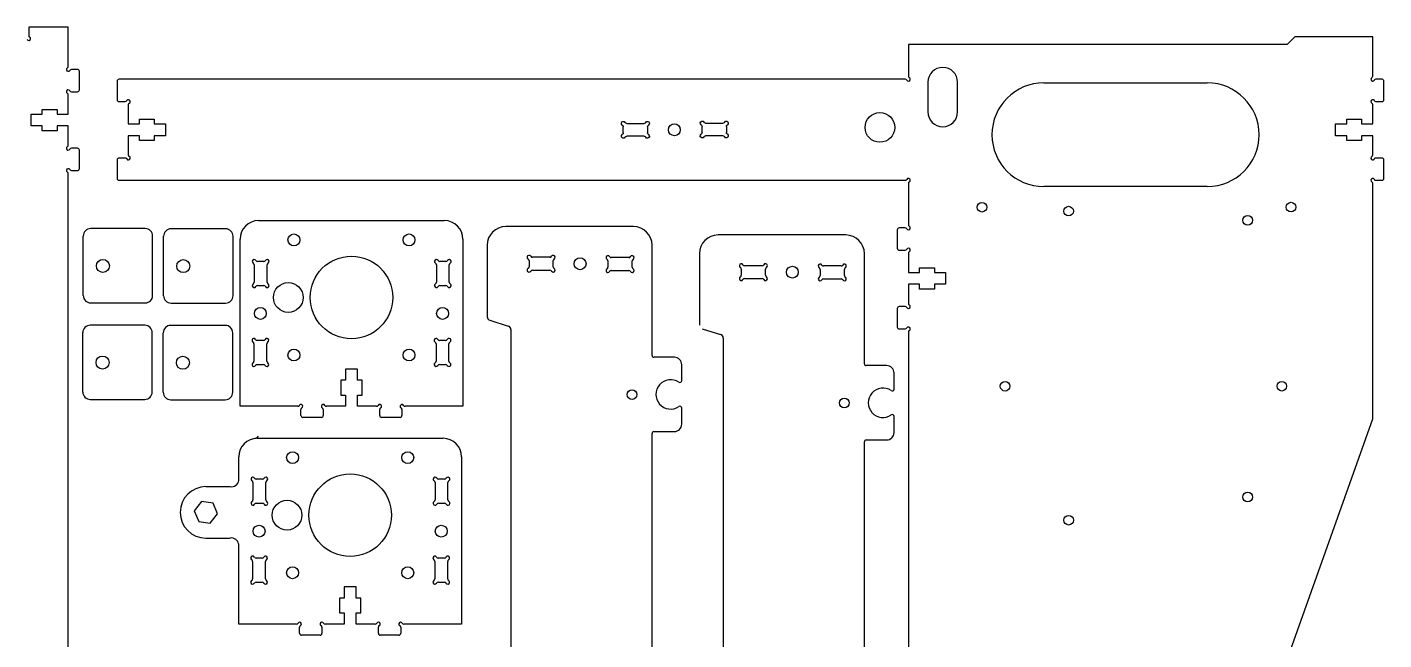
# Model space of a CAD drawing. Header units: millimetres. Extents: x 15 to 608, y -3 to 770.
# Drawn here: x 226.2 to 591.5, y 605.2 to 770.2 of the extents above; entities that cross this region are included whole.
import ezdxf

# ---------------------------------------------------------------- set-up
doc = ezdxf.new("R2010")
doc.units = ezdxf.units.MM
doc.layers.get('0').update_dxf_attribs({"lineweight": 25, "true_color": 0xffffff})
doc.layers.add('WHITE', color=7, linetype='Continuous', true_color=0xffffff)

# ---------------------------------------------------------------- blocks, each defined once
blk = doc.blocks.new('slot')
at = {"layer": 'WHITE', "linetype": 'Continuous'}
for p, q in [((959.16, 438.54), (959.16, 436.97)), ((964.49, 439.4), (960.02, 439.4)), ((965.36, 436.97), (965.36, 438.54)), ((960.02, 436.1), (964.49, 436.1))]:
    blk.add_line(p, q, dxfattribs=at)
for centre, start, end in [((959.16, 439.4), 30, 239.9998), ((958.66, 438.54), 0, 59.9998), ((960.02, 439.9), 210, 270), ((964.49, 439.9), 270, 329.9998), ((965.36, 439.4), 300, 149.9998), ((965.86, 438.54), 120, 180), ((959.16, 436.1), 120, 329.9998), ((958.66, 436.97), 300, 0), ((960.02, 435.6), 90, 149.9998), ((964.49, 435.6), 30, 90), ((965.36, 436.1), 210, 59.9998), ((965.86, 436.97), 180, 239.9998)]:
    blk.add_arc(centre, 0.5, start, end, dxfattribs=at)
blk = doc.blocks.new('jsdb')
at = {"layer": 'WHITE', "linetype": 'Continuous'}
for p, q in [((937.96, 438.54), (937.96, 436.97)), ((943.29, 439.4), (938.82, 439.4)), ((944.16, 436.97), (944.16, 438.54)), ((938.82, 436.1), (943.29, 436.1))]:
    blk.add_line(p, q, dxfattribs=at)
for centre, start, end in [((937.96, 439.4), 30, 239.9998), ((937.46, 438.54), 0, 59.9998), ((938.82, 439.9), 210, 270), ((943.29, 439.9), 270, 329.9998), ((944.16, 439.4), 300, 149.9998), ((944.66, 438.54), 120, 180), ((937.96, 436.1), 120, 329.9998), ((937.46, 436.97), 300, 0), ((938.82, 435.6), 90, 149.9998), ((943.29, 435.6), 30, 90), ((944.16, 436.1), 210, 59.9998), ((944.66, 436.97), 180, 239.9998)]:
    blk.add_arc(centre, 0.5, start, end, dxfattribs=at)

msp = doc.modelspace()

# ---------------------------------------------------------------- linework, layer by layer
for p, q in [((499.92, 755.19), (543.92, 755.19)), ((499.92, 755.19), (543.92, 755.19)), ((543.92, 727.26), (499.92, 727.26)), ((543.92, 727.26), (499.92, 727.26)), ((241.31, 697.94), (241.31, 713.94)), ((241.31, 697.94), (241.31, 713.94)), ((260, 697.94), (260, 713.94)), ((260, 697.94), (260, 713.94)), ((262.96, 697.88), (262.96, 713.88)), ((262.96, 697.88), (262.96, 713.88)), ((281.66, 697.88), (281.66, 713.88)), ((281.66, 697.88), (281.66, 713.88)), ((241.21, 671.94), (241.21, 687.94)), ((241.21, 671.94), (241.21, 687.94)), ((259.9, 671.94), (259.9, 687.94)), ((259.9, 671.94), (259.9, 687.94)), ((262.86, 671.88), (262.86, 687.88)), ((262.86, 671.88), (262.86, 687.88)), ((281.56, 671.88), (281.56, 687.88)), ((281.56, 671.88), (281.56, 687.88))]:
    msp.add_line(p, q)
at = {"linetype": 'BYBLOCK'}
for p, q in [((274.34, 646.47), (280.89, 646.47)), ((274.34, 646.47), (280.89, 646.47)), ((274.34, 632.63), (280.89, 632.63)), ((274.34, 632.63), (280.89, 632.63))]:
    msp.add_line(p, q, dxfattribs=at)
msp.add_lwpolyline([(277.46, 639.13), (276.27, 642.04), (273.14, 642.47), (271.21, 639.97), (272.41, 637.05), (275.53, 636.63)], close=True, dxfattribs=at)
msp.add_lwpolyline([(277.46, 639.13), (276.27, 642.04), (273.14, 642.47), (271.21, 639.97), (272.41, 637.05), (275.53, 636.63)], close=True, dxfattribs=at)
for centre in [(246.61, 705.89), (246.61, 705.89), (268.26, 705.83), (268.26, 705.83), (246.51, 679.89), (246.51, 679.89), (268.16, 679.83), (268.16, 679.83)]:
    msp.add_circle(centre, 1.75)
for centre, radius, start, end in [((281.2, 648.47), 2.02, 260.9832, 350.9832), ((281.2, 648.47), 2.02, 260.9832, 350.9832), ((274.34, 639.55), 6.92, 90, 270), ((274.34, 639.55), 6.92, 90, 270), ((281.19, 630.65), 2.01, 8.8053, 98.8053), ((281.19, 630.65), 2.01, 8.8053, 98.8053)]:
    msp.add_arc(centre, radius, start, end, dxfattribs=at)
at = {"layer": 'WHITE', "linetype": 'Continuous'}
for p, q in [((237.3, 770.18), (226.65, 770.18)), ((237.3, 770.18), (226.65, 770.18)), ((226.65, 770.18), (226.65, 767.94)), ((226.65, 770.18), (226.65, 767.94)), ((237.3, 759.64), (237.3, 770.18)), ((237.3, 759.64), (237.3, 770.18)), ((567.46, 767.54), (565.46, 765.54)), ((567.46, 767.54), (565.46, 765.54)), ((588.46, 767.54), (567.46, 767.54)), ((588.46, 767.54), (567.46, 767.54)), ((588.46, 757.01), (588.46, 767.54)), ((588.46, 757.01), (588.46, 767.54)), ((565.46, 765.54), (463.46, 765.54)), ((565.46, 765.54), (463.46, 765.54)), ((463.46, 765.54), (463.46, 757.01)), ((463.46, 765.54), (463.46, 757.01)), ((239.8, 758.78), (238.17, 758.78)), ((239.8, 758.78), (238.17, 758.78)), ((240.3, 753.28), (240.3, 758.28)), ((240.3, 753.28), (240.3, 758.28)), ((462.59, 756.14), (250.96, 756.14)), ((462.59, 756.14), (250.96, 756.14)), ((590.96, 756.14), (589.32, 756.14)), ((590.96, 756.14), (589.32, 756.14)), ((238.17, 752.78), (239.8, 752.78)), ((238.17, 752.78), (239.8, 752.78)), ((250.46, 755.64), (250.46, 750.64)), ((250.46, 755.64), (250.46, 750.64)), ((468.71, 755.34), (468.71, 747.34)), ((468.71, 755.34), (468.71, 747.34)), ((476.71, 747.34), (476.71, 755.34)), ((476.71, 747.34), (476.71, 755.34)), ((591.46, 750.64), (591.46, 755.64)), ((591.46, 750.64), (591.46, 755.64)), ((237.3, 746.78), (237.3, 751.91)), ((237.3, 746.78), (237.3, 751.91)), ((250.96, 750.14), (252.59, 750.14)), ((250.96, 750.14), (252.59, 750.14)), ((253.46, 749.28), (253.46, 744.14)), ((253.46, 749.28), (253.46, 744.14)), ((588.46, 744.14), (588.46, 749.28)), ((588.46, 744.14), (588.46, 749.28)), ((589.32, 750.14), (590.96, 750.14)), ((589.32, 750.14), (590.96, 750.14)), ((227.3, 743.58), (227.3, 746.78)), ((227.3, 743.58), (227.3, 746.78)), ((227.3, 746.78), (230.3, 746.78)), ((227.3, 746.78), (230.3, 746.78)), ((230.3, 746.78), (230.3, 748.05)), ((230.3, 746.78), (230.3, 748.05)), ((230.3, 748.05), (234.3, 748.05)), ((230.3, 748.05), (234.3, 748.05)), ((234.3, 748.05), (234.3, 746.78)), ((234.3, 748.05), (234.3, 746.78)), ((234.3, 746.78), (237.3, 746.78)), ((234.3, 746.78), (237.3, 746.78)), ((256.46, 744.14), (256.46, 745.42)), ((256.46, 744.14), (256.46, 745.42)), ((256.46, 745.42), (260.46, 745.42)), ((256.46, 745.42), (260.46, 745.42)), ((260.46, 745.42), (260.46, 744.14)), ((260.46, 745.42), (260.46, 744.14)), ((581.46, 744.14), (581.46, 745.42)), ((581.46, 744.14), (581.46, 745.42)), ((581.46, 745.42), (585.46, 745.42)), ((581.46, 745.42), (585.46, 745.42)), ((585.46, 745.42), (585.46, 744.14)), ((585.46, 745.42), (585.46, 744.14)), ((230.3, 743.58), (227.3, 743.58)), ((230.3, 743.58), (227.3, 743.58)), ((230.3, 742.3), (230.3, 743.58)), ((230.3, 742.3), (230.3, 743.58)), ((234.3, 742.3), (230.3, 742.3)), ((234.3, 742.3), (230.3, 742.3)), ((237.3, 743.58), (234.3, 743.58)), ((237.3, 743.58), (234.3, 743.58)), ((234.3, 743.58), (234.3, 742.3)), ((234.3, 743.58), (234.3, 742.3)), ((237.3, 738.44), (237.3, 743.58)), ((237.3, 738.44), (237.3, 743.58)), ((253.46, 744.14), (256.46, 744.14)), ((253.46, 744.14), (256.46, 744.14)), ((260.46, 744.14), (263.46, 744.14)), ((260.46, 744.14), (263.46, 744.14)), ((263.46, 744.14), (263.46, 740.94)), ((263.46, 744.14), (263.46, 740.94)), ((578.46, 740.94), (578.46, 744.14)), ((578.46, 740.94), (578.46, 744.14)), ((578.46, 744.14), (581.46, 744.14)), ((578.46, 744.14), (581.46, 744.14)), ((585.46, 744.14), (588.46, 744.14)), ((585.46, 744.14), (588.46, 744.14)), ((256.46, 740.94), (253.46, 740.94)), ((256.46, 740.94), (253.46, 740.94)), ((253.46, 740.94), (253.46, 735.81)), ((253.46, 740.94), (253.46, 735.81)), ((256.46, 739.67), (256.46, 740.94)), ((256.46, 739.67), (256.46, 740.94)), ((260.46, 739.67), (256.46, 739.67)), ((260.46, 739.67), (256.46, 739.67)), ((263.46, 740.94), (260.46, 740.94)), ((263.46, 740.94), (260.46, 740.94)), ((260.46, 740.94), (260.46, 739.67)), ((260.46, 740.94), (260.46, 739.67)), ((581.46, 740.94), (578.46, 740.94)), ((581.46, 740.94), (578.46, 740.94)), ((581.46, 739.67), (581.46, 740.94)), ((581.46, 739.67), (581.46, 740.94)), ((585.46, 739.67), (581.46, 739.67)), ((585.46, 739.67), (581.46, 739.67)), ((588.46, 740.94), (585.46, 740.94)), ((588.46, 740.94), (585.46, 740.94)), ((585.46, 740.94), (585.46, 739.67)), ((585.46, 740.94), (585.46, 739.67)), ((588.46, 735.81), (588.46, 740.94)), ((588.46, 735.81), (588.46, 740.94)), ((239.8, 737.58), (238.17, 737.58)), ((239.8, 737.58), (238.17, 737.58)), ((240.3, 732.08), (240.3, 737.08)), ((240.3, 732.08), (240.3, 737.08)), ((250.46, 734.44), (250.46, 729.44)), ((250.46, 734.44), (250.46, 729.44)), ((252.59, 734.94), (250.96, 734.94)), ((252.59, 734.94), (250.96, 734.94)), ((590.96, 734.94), (589.32, 734.94)), ((590.96, 734.94), (589.32, 734.94)), ((591.46, 729.44), (591.46, 734.44)), ((591.46, 729.44), (591.46, 734.44)), ((237.3, 599.64), (237.3, 730.71)), ((237.3, 599.64), (237.3, 730.71)), ((238.17, 731.58), (239.8, 731.58)), ((238.17, 731.58), (239.8, 731.58)), ((250.96, 728.94), (462.59, 728.94)), ((250.96, 728.94), (462.59, 728.94)), ((463.46, 728.08), (463.46, 717.01)), ((463.46, 728.08), (463.46, 717.01)), ((588.5, 664.72), (588.46, 728.07)), ((588.5, 664.72), (588.46, 728.07)), ((589.32, 728.94), (590.96, 728.94)), ((589.32, 728.94), (590.96, 728.94)), ((258, 715.94), (243.31, 715.94)), ((258, 715.94), (243.31, 715.94)), ((279.66, 715.88), (264.96, 715.88)), ((279.66, 715.88), (264.96, 715.88)), ((288.53, 718.1), (338.53, 718.1)), ((288.53, 718.1), (338.53, 718.1)), ((389.46, 716.48), (355.07, 716.48)), ((389.46, 716.48), (355.07, 716.48)), ((462.59, 716.14), (460.96, 716.14)), ((462.59, 716.14), (460.96, 716.14)), ((283.53, 668.1), (283.53, 713.1)), ((283.53, 668.1), (283.53, 713.1)), ((343.53, 713.1), (343.53, 668.1)), ((343.53, 713.1), (343.53, 668.1)), ((446.61, 714.22), (412.22, 714.22)), ((446.61, 714.22), (412.22, 714.22)), ((460.46, 715.64), (460.46, 710.64)), ((460.46, 715.64), (460.46, 710.64)), ((350.07, 711.48), (350.07, 692.22)), ((350.07, 711.48), (350.07, 692.22)), ((394.46, 681.81), (394.46, 711.48)), ((394.46, 681.81), (394.46, 711.48)), ((407.22, 709.22), (407.22, 689.96)), ((407.22, 709.22), (407.22, 689.96)), ((451.61, 679.55), (451.61, 709.22)), ((451.61, 679.55), (451.61, 709.22)), ((460.96, 710.14), (462.59, 710.14)), ((460.96, 710.14), (462.59, 710.14)), ((463.46, 709.28), (463.46, 704.14)), ((463.46, 709.28), (463.46, 704.14)), ((466.46, 704.14), (466.46, 705.42)), ((466.46, 704.14), (466.46, 705.42)), ((466.46, 705.42), (470.46, 705.42)), ((466.46, 705.42), (470.46, 705.42)), ((470.46, 705.42), (470.46, 704.14)), ((470.46, 705.42), (470.46, 704.14)), ((463.46, 704.14), (466.46, 704.14)), ((463.46, 704.14), (466.46, 704.14)), ((470.46, 704.14), (473.46, 704.14)), ((470.46, 704.14), (473.46, 704.14)), ((473.46, 704.14), (473.46, 700.94)), ((473.46, 704.14), (473.46, 700.94)), ((466.46, 700.94), (463.46, 700.94)), ((466.46, 700.94), (463.46, 700.94)), ((463.46, 700.94), (463.46, 695.81)), ((463.46, 700.94), (463.46, 695.81)), ((466.46, 699.67), (466.46, 700.94)), ((466.46, 699.67), (466.46, 700.94)), ((470.46, 699.67), (466.46, 699.67)), ((470.46, 699.67), (466.46, 699.67)), ((473.46, 700.94), (470.46, 700.94)), ((473.46, 700.94), (470.46, 700.94)), ((470.46, 700.94), (470.46, 699.67)), ((470.46, 700.94), (470.46, 699.67)), ((243.31, 695.94), (258, 695.94)), ((243.31, 695.94), (258, 695.94)), ((264.96, 695.88), (279.66, 695.88)), ((264.96, 695.88), (279.66, 695.88)), ((460.46, 694.44), (460.46, 689.44)), ((460.46, 694.44), (460.46, 689.44)), ((462.59, 694.94), (460.96, 694.94)), ((462.59, 694.94), (460.96, 694.94)), ((350.77, 691.26), (355.76, 689.7)), ((350.77, 691.26), (355.76, 689.7)), ((257.9, 689.94), (243.21, 689.94)), ((257.9, 689.94), (243.21, 689.94)), ((279.56, 689.88), (264.86, 689.88)), ((279.56, 689.88), (264.86, 689.88)), ((356.46, 688.75), (356.46, 483.87)), ((356.46, 688.75), (356.46, 483.87)), ((407.92, 689), (412.91, 687.44)), ((407.92, 689), (412.91, 687.44)), ((460.96, 688.94), (462.59, 688.94)), ((460.96, 688.94), (462.59, 688.94)), ((463.46, 688.08), (463.46, 597.01)), ((463.46, 688.08), (463.46, 597.01)), ((413.61, 686.49), (413.61, 481.61)), ((413.61, 686.49), (413.61, 481.61)), ((400.46, 681.31), (394.96, 681.31)), ((400.46, 681.31), (394.96, 681.31)), ((315.13, 678.1), (311.93, 678.1)), ((315.13, 678.1), (311.93, 678.1)), ((311.93, 678.1), (311.93, 675.1)), ((311.93, 678.1), (311.93, 675.1)), ((315.13, 675.1), (315.13, 678.1)), ((315.13, 675.1), (315.13, 678.1)), ((402.46, 675), (402.46, 679.31)), ((402.46, 675), (402.46, 679.31)), ((457.6, 679.05), (452.11, 679.05)), ((457.6, 679.05), (452.11, 679.05)), ((459.6, 672.73), (459.6, 677.05)), ((459.6, 672.73), (459.6, 677.05)), ((311.93, 675.1), (310.66, 675.1)), ((311.93, 675.1), (310.66, 675.1)), ((310.66, 675.1), (310.66, 671.1)), ((310.66, 675.1), (310.66, 671.1)), ((316.41, 675.1), (315.13, 675.1)), ((316.41, 675.1), (315.13, 675.1)), ((316.41, 671.1), (316.41, 675.1)), ((316.41, 671.1), (316.41, 675.1)), ((243.21, 669.94), (257.9, 669.94)), ((243.21, 669.94), (257.9, 669.94)), ((264.86, 669.88), (279.56, 669.88)), ((264.86, 669.88), (279.56, 669.88)), ((310.66, 671.1), (311.93, 671.1)), ((310.66, 671.1), (311.93, 671.1)), ((311.93, 671.1), (311.93, 668.1)), ((311.93, 671.1), (311.93, 668.1)), ((315.13, 668.1), (315.13, 671.1)), ((315.13, 668.1), (315.13, 671.1)), ((315.13, 671.1), (316.41, 671.1)), ((315.13, 671.1), (316.41, 671.1)), ((299.07, 668.1), (283.53, 668.1)), ((299.07, 668.1), (283.53, 668.1)), ((299.93, 665.6), (299.93, 667.23)), ((299.93, 665.6), (299.93, 667.23)), ((305.43, 665.1), (300.43, 665.1)), ((305.43, 665.1), (300.43, 665.1)), ((305.93, 667.23), (305.93, 665.6)), ((305.93, 667.23), (305.93, 665.6)), ((311.93, 668.1), (306.8, 668.1)), ((311.93, 668.1), (306.8, 668.1)), ((320.27, 668.1), (315.13, 668.1)), ((320.27, 668.1), (315.13, 668.1)), ((321.13, 665.6), (321.13, 667.23)), ((321.13, 665.6), (321.13, 667.23)), ((326.63, 665.1), (321.63, 665.1)), ((326.63, 665.1), (321.63, 665.1)), ((327.13, 667.23), (327.13, 665.6)), ((327.13, 667.23), (327.13, 665.6)), ((343.53, 668.1), (328, 668.1)), ((343.53, 668.1), (328, 668.1)), ((402.46, 663.31), (402.46, 667.63)), ((402.46, 663.31), (402.46, 667.63)), ((459.6, 661.05), (459.6, 665.37)), ((459.6, 661.05), (459.6, 665.37)), ((394.96, 661.31), (400.46, 661.31)), ((394.96, 661.31), (400.46, 661.31)), ((494.46, 400.64), (588.5, 664.72)), ((494.46, 400.64), (588.5, 664.72)), ((288.18, 659.49), (338.18, 659.49)), ((288.18, 659.49), (338.18, 659.49)), ((394.46, 511.81), (394.46, 660.81)), ((394.46, 511.81), (394.46, 660.81)), ((451.61, 509.55), (451.61, 658.55)), ((451.61, 509.55), (451.61, 658.55)), ((452.11, 659.05), (457.6, 659.05)), ((452.11, 659.05), (457.6, 659.05)), ((283.2, 648.15), (283.18, 654.49)), ((283.2, 648.15), (283.18, 654.49)), ((343.18, 654.49), (343.18, 609.49)), ((343.18, 654.49), (343.18, 609.49)), ((283.18, 609.49), (283.18, 630.95)), ((283.18, 609.49), (283.18, 630.95)), ((314.78, 619.49), (311.58, 619.49)), ((314.78, 619.49), (311.58, 619.49)), ((311.58, 619.49), (311.58, 616.49)), ((311.58, 619.49), (311.58, 616.49)), ((314.78, 616.49), (314.78, 619.49)), ((314.78, 616.49), (314.78, 619.49)), ((311.58, 616.49), (310.31, 616.49)), ((311.58, 616.49), (310.31, 616.49)), ((310.31, 616.49), (310.31, 612.49)), ((310.31, 616.49), (310.31, 612.49)), ((316.06, 616.49), (314.78, 616.49)), ((316.06, 616.49), (314.78, 616.49)), ((316.06, 612.49), (316.06, 616.49)), ((316.06, 612.49), (316.06, 616.49)), ((310.31, 612.49), (311.58, 612.49)), ((310.31, 612.49), (311.58, 612.49)), ((311.58, 612.49), (311.58, 609.49)), ((311.58, 612.49), (311.58, 609.49)), ((314.78, 609.49), (314.78, 612.49)), ((314.78, 609.49), (314.78, 612.49)), ((314.78, 612.49), (316.06, 612.49)), ((314.78, 612.49), (316.06, 612.49)), ((298.72, 609.49), (283.18, 609.49)), ((298.72, 609.49), (283.18, 609.49)), ((299.58, 606.99), (299.58, 608.63)), ((299.58, 606.99), (299.58, 608.63)), ((305.08, 606.49), (300.08, 606.49)), ((305.08, 606.49), (300.08, 606.49)), ((305.58, 608.63), (305.58, 606.99)), ((305.58, 608.63), (305.58, 606.99)), ((311.58, 609.49), (306.45, 609.49)), ((311.58, 609.49), (306.45, 609.49)), ((319.92, 609.49), (314.78, 609.49)), ((319.92, 609.49), (314.78, 609.49)), ((320.78, 606.99), (320.78, 608.63)), ((320.78, 606.99), (320.78, 608.63)), ((326.28, 606.49), (321.28, 606.49)), ((326.28, 606.49), (321.28, 606.49)), ((326.78, 608.63), (326.78, 606.99)), ((326.78, 608.63), (326.78, 606.99)), ((343.18, 609.49), (327.65, 609.49)), ((343.18, 609.49), (327.65, 609.49))]:
    msp.add_line(p, q, dxfattribs=at)
for centre, radius in [((455.8, 743.18), 4), ((455.8, 743.18), 4), ((400.46, 742.54), 1.6), ((400.46, 742.54), 1.6), ((400.46, 742.54), 1.6), ((400.46, 742.54), 1.6), ((483.27, 721.7), 1.3), ((483.27, 721.7), 1.3), ((506.58, 720.64), 1.3), ((506.58, 720.64), 1.3), ((566.47, 721.72), 1.3), ((566.47, 721.72), 1.3), ((554.78, 718.17), 1.3), ((554.78, 718.17), 1.3), ((298.03, 712.9), 1.6), ((298.03, 712.9), 1.6), ((329.03, 712.9), 1.6), ((329.03, 712.9), 1.6), ((313.53, 697.4), 11.1), ((313.53, 697.4), 11.1), ((375.07, 706.48), 1.6), ((375.07, 706.48), 1.6), ((375.07, 706.48), 1.6), ((375.07, 706.48), 1.6), ((432.22, 704.22), 1.6), ((432.22, 704.22), 1.6), ((432.22, 704.22), 1.6), ((432.22, 704.22), 1.6), ((296.53, 697.4), 4), ((296.53, 697.4), 4), ((289.01, 693.1), 1.6), ((289.01, 693.1), 1.6), ((289.01, 693.1), 1.6), ((289.01, 693.1), 1.6), ((338.05, 693.1), 1.6), ((338.05, 693.1), 1.6), ((338.05, 693.1), 1.6), ((338.05, 693.1), 1.6), ((298.03, 681.9), 1.6), ((298.03, 681.9), 1.6), ((329.03, 681.9), 1.6), ((329.03, 681.9), 1.6), ((389.07, 671.26), 1.3), ((389.07, 671.26), 1.3), ((489.49, 673.51), 1.3), ((489.49, 673.51), 1.3), ((563.99, 673.52), 1.3), ((563.99, 673.52), 1.3), ((446.2, 669), 1.3), ((446.2, 669), 1.3), ((297.68, 654.29), 1.6), ((297.68, 654.29), 1.6), ((328.68, 654.29), 1.6), ((328.68, 654.29), 1.6), ((313.18, 638.79), 11.1), ((313.18, 638.79), 11.1), ((554.79, 643.67), 1.3), ((554.79, 643.67), 1.3), ((296.18, 638.79), 4), ((296.18, 638.79), 4), ((288.66, 634.49), 1.6), ((288.66, 634.49), 1.6), ((288.66, 634.49), 1.6), ((288.66, 634.49), 1.6), ((337.7, 634.49), 1.6), ((337.7, 634.49), 1.6), ((337.7, 634.49), 1.6), ((337.7, 634.49), 1.6), ((506.6, 637.44), 1.3), ((506.6, 637.44), 1.3), ((297.68, 623.29), 1.6), ((297.68, 623.29), 1.6), ((328.68, 623.29), 1.6), ((328.68, 623.29), 1.6)]:
    msp.add_circle(centre, radius, dxfattribs=at)
for centre, radius, start, end in [((226.65, 767.08), 0.5, 210.0002, 60), ((226.65, 767.08), 0.5, 210.0002, 60), ((227.15, 767.94), 0.5, 180, 240), ((227.15, 767.94), 0.5, 180, 240), ((237.3, 758.78), 0.5, 120, 329.9998), ((237.3, 758.78), 0.5, 120, 329.9998), ((236.8, 759.64), 0.5, 300, 360), ((236.8, 759.64), 0.5, 300, 360), ((238.17, 758.28), 0.5, 90, 149.9998), ((238.17, 758.28), 0.5, 90, 149.9998), ((239.8, 758.28), 0.5, 360, 90), ((239.8, 758.28), 0.5, 360, 90), ((250.96, 755.64), 0.5, 90, 180), ((250.96, 755.64), 0.5, 90, 180), ((462.59, 755.64), 0.5, 30, 90), ((462.59, 755.64), 0.5, 30, 90), ((463.46, 756.14), 0.5, 210, 59.9998), ((463.46, 756.14), 0.5, 210, 59.9998), ((463.96, 757.01), 0.5, 180, 239.9998), ((463.96, 757.01), 0.5, 180, 239.9998), ((472.71, 755.34), 4, 360, 180), ((472.71, 755.34), 4, 360, 180), ((588.46, 756.14), 0.5, 120.0002, 330), ((588.46, 756.14), 0.5, 120.0002, 330), ((587.96, 757.01), 0.5, 300.0002, 0), ((587.96, 757.01), 0.5, 300.0002, 0), ((589.32, 755.64), 0.5, 90, 150), ((589.32, 755.64), 0.5, 90, 150), ((590.96, 755.64), 0.5, 0, 90), ((590.96, 755.64), 0.5, 0, 90), ((237.3, 752.78), 0.5, 30, 239.9998), ((237.3, 752.78), 0.5, 30, 239.9998), ((238.17, 753.28), 0.5, 210, 270), ((238.17, 753.28), 0.5, 210, 270), ((239.8, 753.28), 0.5, 270, 360), ((239.8, 753.28), 0.5, 270, 360), ((499.92, 741.22), 13.96, 90, 270), ((499.92, 741.22), 13.96, 90, 270), ((543.92, 741.22), 13.96, 270, 90), ((543.92, 741.22), 13.96, 270, 90), ((236.8, 751.91), 0.5, 360, 59.9998), ((236.8, 751.91), 0.5, 360, 59.9998), ((250.96, 750.64), 0.5, 180, 270), ((250.96, 750.64), 0.5, 180, 270), ((252.59, 750.64), 0.5, 270, 329.9998), ((252.59, 750.64), 0.5, 270, 329.9998), ((253.46, 750.14), 0.5, 300, 149.9998), ((253.46, 750.14), 0.5, 300, 149.9998), ((253.96, 749.28), 0.5, 120, 180), ((253.96, 749.28), 0.5, 120, 180), ((588.46, 750.14), 0.5, 30.0002, 240), ((588.46, 750.14), 0.5, 30.0002, 240), ((587.96, 749.28), 0.5, 0, 60), ((587.96, 749.28), 0.5, 0, 60), ((589.32, 750.64), 0.5, 210.0002, 270), ((589.32, 750.64), 0.5, 210.0002, 270), ((590.96, 750.64), 0.5, 270, 0), ((590.96, 750.64), 0.5, 270, 0), ((472.71, 747.34), 4, 180, 360), ((472.71, 747.34), 4, 180, 360), ((237.3, 737.58), 0.5, 120, 329.9998), ((237.3, 737.58), 0.5, 120, 329.9998), ((236.8, 738.44), 0.5, 300, 360), ((236.8, 738.44), 0.5, 300, 360), ((238.17, 737.08), 0.5, 90, 149.9998), ((238.17, 737.08), 0.5, 90, 149.9998), ((239.8, 737.08), 0.5, 360, 90), ((239.8, 737.08), 0.5, 360, 90), ((250.96, 734.44), 0.5, 90, 180), ((250.96, 734.44), 0.5, 90, 180), ((252.59, 734.44), 0.5, 30, 90), ((252.59, 734.44), 0.5, 30, 90), ((253.46, 734.94), 0.5, 210, 59.9998), ((253.46, 734.94), 0.5, 210, 59.9998), ((253.96, 735.81), 0.5, 180, 239.9998), ((253.96, 735.81), 0.5, 180, 239.9998), ((588.46, 734.94), 0.5, 120.0002, 330), ((588.46, 734.94), 0.5, 120.0002, 330), ((587.96, 735.81), 0.5, 300.0002, 0), ((587.96, 735.81), 0.5, 300.0002, 0), ((589.32, 734.44), 0.5, 90, 150), ((589.32, 734.44), 0.5, 90, 150), ((590.96, 734.44), 0.5, 0, 90), ((590.96, 734.44), 0.5, 0, 90), ((237.3, 731.58), 0.5, 30, 239.9998), ((237.3, 731.58), 0.5, 30, 239.9998), ((236.8, 730.71), 0.5, 360, 59.9998), ((236.8, 730.71), 0.5, 360, 59.9998), ((238.17, 732.08), 0.5, 210, 270), ((238.17, 732.08), 0.5, 210, 270), ((239.8, 732.08), 0.5, 270, 360), ((239.8, 732.08), 0.5, 270, 360), ((250.96, 729.44), 0.5, 180, 270), ((250.96, 729.44), 0.5, 180, 270), ((462.59, 729.44), 0.5, 270, 329.9998), ((462.59, 729.44), 0.5, 270, 329.9998), ((463.46, 728.94), 0.5, 300, 149.9998), ((463.46, 728.94), 0.5, 300, 149.9998), ((463.96, 728.08), 0.5, 120, 180), ((463.96, 728.08), 0.5, 120, 180), ((588.46, 728.94), 0.5, 30.0002, 240), ((588.46, 728.94), 0.5, 30.0002, 240), ((587.96, 728.07), 0.505, 0.6156, 60.6156), ((587.96, 728.07), 0.505, 0.6156, 60.6156), ((589.32, 729.44), 0.5, 210.0002, 270), ((589.32, 729.44), 0.5, 210.0002, 270), ((590.96, 729.44), 0.5, 270, 0), ((590.96, 729.44), 0.5, 270, 0), ((243.31, 713.94), 2, 90, 180), ((243.31, 713.94), 2, 90, 180), ((258, 713.94), 2, 0, 90), ((258, 713.94), 2, 0, 90), ((264.96, 713.88), 2, 90, 180), ((264.96, 713.88), 2, 90, 180), ((279.66, 713.88), 2, 0, 90), ((279.66, 713.88), 2, 0, 90), ((288.53, 713.1), 5, 90, 180), ((288.53, 713.1), 5, 90, 180), ((338.53, 713.1), 5, 0, 90), ((338.53, 713.1), 5, 0, 90), ((355.07, 711.48), 5, 90, 180), ((355.07, 711.48), 5, 90, 180), ((389.46, 711.48), 5, 0, 90), ((389.46, 711.48), 5, 0, 90), ((460.96, 715.64), 0.5, 90, 180), ((460.96, 715.64), 0.5, 90, 180), ((462.59, 715.64), 0.5, 30, 90), ((462.59, 715.64), 0.5, 30, 90), ((463.46, 716.14), 0.5, 210, 59.9998), ((463.46, 716.14), 0.5, 210, 59.9998), ((463.96, 717.01), 0.5, 180, 239.9998), ((463.96, 717.01), 0.5, 180, 239.9998), ((412.22, 709.22), 5, 90, 180), ((412.22, 709.22), 5, 90, 180), ((446.61, 709.22), 5, 0, 90), ((446.61, 709.22), 5, 0, 90), ((460.96, 710.64), 0.5, 180, 270), ((460.96, 710.64), 0.5, 180, 270), ((462.59, 710.64), 0.5, 270, 329.9998), ((462.59, 710.64), 0.5, 270, 329.9998), ((463.46, 710.14), 0.5, 300, 149.9998), ((463.46, 710.14), 0.5, 300, 149.9998), ((463.96, 709.28), 0.5, 120, 180), ((463.96, 709.28), 0.5, 120, 180), ((243.31, 697.94), 2, 180, 270), ((243.31, 697.94), 2, 180, 270), ((258, 697.94), 2, 270, 0), ((258, 697.94), 2, 270, 0), ((264.96, 697.88), 2, 180, 270), ((264.96, 697.88), 2, 180, 270), ((279.66, 697.88), 2, 270, 0), ((279.66, 697.88), 2, 270, 0), ((460.96, 694.44), 0.5, 90, 180), ((460.96, 694.44), 0.5, 90, 180), ((462.59, 694.44), 0.5, 30, 90), ((462.59, 694.44), 0.5, 30, 90), ((463.46, 694.94), 0.5, 210, 59.9998), ((463.46, 694.94), 0.5, 210, 59.9998), ((463.96, 695.81), 0.5, 180, 239.9998), ((463.96, 695.81), 0.5, 180, 239.9998), ((351.07, 692.22), 1, 180, 252.6143), ((351.07, 692.22), 1, 180, 252.6143), ((243.21, 687.94), 2, 90, 180), ((243.21, 687.94), 2, 90, 180), ((257.9, 687.94), 2, 0, 90), ((257.9, 687.94), 2, 0, 90), ((264.86, 687.88), 2, 90, 180), ((264.86, 687.88), 2, 90, 180), ((279.56, 687.88), 2, 0, 90), ((279.56, 687.88), 2, 0, 90), ((355.46, 688.75), 1, 0, 72.6143), ((355.46, 688.75), 1, 0, 72.6143), ((412.61, 686.49), 1, 0, 72.6143), ((412.61, 686.49), 1, 0, 72.6143), ((460.96, 689.44), 0.5, 180, 270), ((460.96, 689.44), 0.5, 180, 270), ((462.59, 689.44), 0.5, 270, 329.9998), ((462.59, 689.44), 0.5, 270, 329.9998), ((463.46, 688.94), 0.5, 300, 149.9998), ((463.46, 688.94), 0.5, 300, 149.9998), ((463.96, 688.08), 0.5, 120, 180), ((463.96, 688.08), 0.5, 120, 180), ((394.96, 681.81), 0.5, 180, 270), ((394.96, 681.81), 0.5, 180, 270), ((400.46, 679.31), 2, 0, 90), ((400.46, 679.31), 2, 0, 90), ((452.11, 679.55), 0.5, 180, 270), ((452.11, 679.55), 0.5, 180, 270), ((457.6, 677.05), 2, 0, 90), ((457.6, 677.05), 2, 0, 90), ((399.46, 671.31), 3.95, 55.8766, 304.1234), ((399.46, 671.31), 3.95, 55.8766, 304.1234), ((401.96, 675), 0.5, 235.8766, 0), ((401.96, 675), 0.5, 235.8766, 0), ((456.61, 669.05), 3.95, 55.8766, 304.1234), ((456.61, 669.05), 3.95, 55.8766, 304.1234), ((459.1, 672.73), 0.5, 235.8766, 0), ((459.1, 672.73), 0.5, 235.8766, 0), ((243.21, 671.94), 2, 180, 270), ((243.21, 671.94), 2, 180, 270), ((257.9, 671.94), 2, 270, 0), ((257.9, 671.94), 2, 270, 0), ((264.86, 671.88), 2, 180, 270), ((264.86, 671.88), 2, 180, 270), ((279.56, 671.88), 2, 270, 0), ((279.56, 671.88), 2, 270, 0), ((299.93, 668.1), 0.5, 300.0002, 150), ((299.93, 668.1), 0.5, 300.0002, 150), ((305.93, 668.1), 0.5, 30.0002, 240), ((305.93, 668.1), 0.5, 30.0002, 240), ((321.13, 668.1), 0.5, 300.0002, 150), ((321.13, 668.1), 0.5, 300.0002, 150), ((327.13, 668.1), 0.5, 30.0002, 240), ((327.13, 668.1), 0.5, 30.0002, 240), ((299.07, 668.6), 0.5, 270, 330), ((299.07, 668.6), 0.5, 270, 330), ((300.43, 667.23), 0.5, 120.0002, 180), ((300.43, 667.23), 0.5, 120.0002, 180), ((300.43, 665.6), 0.5, 180, 270), ((300.43, 665.6), 0.5, 180, 270), ((305.43, 665.6), 0.5, 270, 0), ((305.43, 665.6), 0.5, 270, 0), ((305.43, 667.23), 0.5, 0, 60), ((305.43, 667.23), 0.5, 0, 60), ((306.8, 668.6), 0.5, 210.0002, 270), ((306.8, 668.6), 0.5, 210.0002, 270), ((320.27, 668.6), 0.5, 270, 330), ((320.27, 668.6), 0.5, 270, 330), ((321.63, 667.23), 0.5, 120.0002, 180), ((321.63, 667.23), 0.5, 120.0002, 180), ((321.63, 665.6), 0.5, 180, 270), ((321.63, 665.6), 0.5, 180, 270), ((326.63, 665.6), 0.5, 270, 0), ((326.63, 665.6), 0.5, 270, 0), ((326.63, 667.23), 0.5, 0, 60), ((326.63, 667.23), 0.5, 0, 60), ((328, 668.6), 0.5, 210.0002, 270), ((328, 668.6), 0.5, 210.0002, 270), ((401.96, 667.63), 0.5, 0, 124.1234), ((401.96, 667.63), 0.5, 0, 124.1234), ((459.1, 665.37), 0.5, 0, 124.1234), ((459.1, 665.37), 0.5, 0, 124.1234), ((394.96, 660.81), 0.5, 90, 180), ((394.96, 660.81), 0.5, 90, 180), ((400.46, 663.31), 2, 270, 0), ((400.46, 663.31), 2, 270, 0), ((288.18, 654.49), 5, 90, 180), ((288.18, 654.49), 5, 90, 180), ((287.48, 660.49), 1, 270, 342.6143), ((287.48, 660.49), 1, 270, 342.6143), ((338.18, 654.49), 5, 0, 90), ((338.18, 654.49), 5, 0, 90), ((452.11, 658.55), 0.5, 90, 180), ((452.11, 658.55), 0.5, 90, 180), ((457.6, 661.05), 2, 270, 0), ((457.6, 661.05), 2, 270, 0), ((299.58, 609.49), 0.5, 300.0002, 150), ((299.58, 609.49), 0.5, 300.0002, 150), ((305.58, 609.49), 0.5, 30.0002, 240), ((305.58, 609.49), 0.5, 30.0002, 240), ((320.78, 609.49), 0.5, 300.0002, 150), ((320.78, 609.49), 0.5, 300.0002, 150), ((326.78, 609.49), 0.5, 30.0002, 240), ((326.78, 609.49), 0.5, 30.0002, 240), ((298.72, 609.99), 0.5, 270, 330), ((298.72, 609.99), 0.5, 270, 330), ((300.08, 608.63), 0.5, 120.0002, 180), ((300.08, 608.63), 0.5, 120.0002, 180), ((300.08, 606.99), 0.5, 180, 270), ((300.08, 606.99), 0.5, 180, 270), ((305.08, 606.99), 0.5, 270, 0), ((305.08, 606.99), 0.5, 270, 0), ((305.08, 608.63), 0.5, 0, 60), ((305.08, 608.63), 0.5, 0, 60), ((306.45, 609.99), 0.5, 210.0002, 270), ((306.45, 609.99), 0.5, 210.0002, 270), ((319.92, 609.99), 0.5, 270, 330), ((319.92, 609.99), 0.5, 270, 330), ((321.28, 608.63), 0.5, 120.0002, 180), ((321.28, 608.63), 0.5, 120.0002, 180), ((321.28, 606.99), 0.5, 180, 270), ((321.28, 606.99), 0.5, 180, 270), ((326.28, 606.99), 0.5, 270, 0), ((326.28, 606.99), 0.5, 270, 0), ((326.28, 608.63), 0.5, 0, 60), ((326.28, 608.63), 0.5, 0, 60), ((327.65, 609.99), 0.5, 210.0002, 270), ((327.65, 609.99), 0.5, 210.0002, 270)]:
    msp.add_arc(centre, radius, start, end, dxfattribs=at)

# ---------------------------------------------------------------- block references
at = {"linetype": 'BYBLOCK', "xscale": 1.05}
for name, p, yscale, rotation in [('slot', (1400.34, 282.9), -1.05, 540), ('slot', (1400.34, 282.9), -1.05, 540), ('jsdb', (1399.32, 282.98), -1.05, 540), ('jsdb', (1399.32, 282.98), -1.05, 540), ('slot', (1374.96, 1166.13), 1.05, 180), ('slot', (1374.96, 1166.13), 1.05, 180), ('jsdb', (1373.94, 1166.04), 1.05, 180), ('jsdb', (1373.94, 1166.04), 1.05, 180), ('jsdb', (-170.55, 1691.96), 1.05, 270), ('jsdb', (-170.55, 1691.96), 1.05, 270), ('jsdb', (-121.51, 1691.96), 1.05, 270), ('jsdb', (-121.51, 1691.96), 1.05, 270), ('slot', (1432.1, 1163.86), 1.05, 180), ('slot', (1432.1, 1163.86), 1.05, 180), ('jsdb', (1431.08, 1163.78), 1.05, 180), ('jsdb', (1431.08, 1163.78), 1.05, 180), ('slot', (-170.63, 1692.98), 1.05, 270), ('slot', (-170.63, 1692.98), 1.05, 270), ('slot', (-121.59, 1692.98), 1.05, 270), ('slot', (-121.59, 1692.98), 1.05, 270), ('jsdb', (-170.9, 1633.36), 1.05, 270), ('jsdb', (-170.9, 1633.36), 1.05, 270), ('jsdb', (-121.86, 1633.36), 1.05, 270), ('jsdb', (-121.86, 1633.36), 1.05, 270), ('slot', (-170.98, 1634.37), 1.05, 270), ('slot', (-170.98, 1634.37), 1.05, 270), ('slot', (-121.94, 1634.37), 1.05, 270), ('slot', (-121.94, 1634.37), 1.05, 270)]:
    msp.add_blockref(name, p, dxfattribs=dict(at, yscale=yscale, rotation=rotation))

doc.saveas('drawing.dxf')
